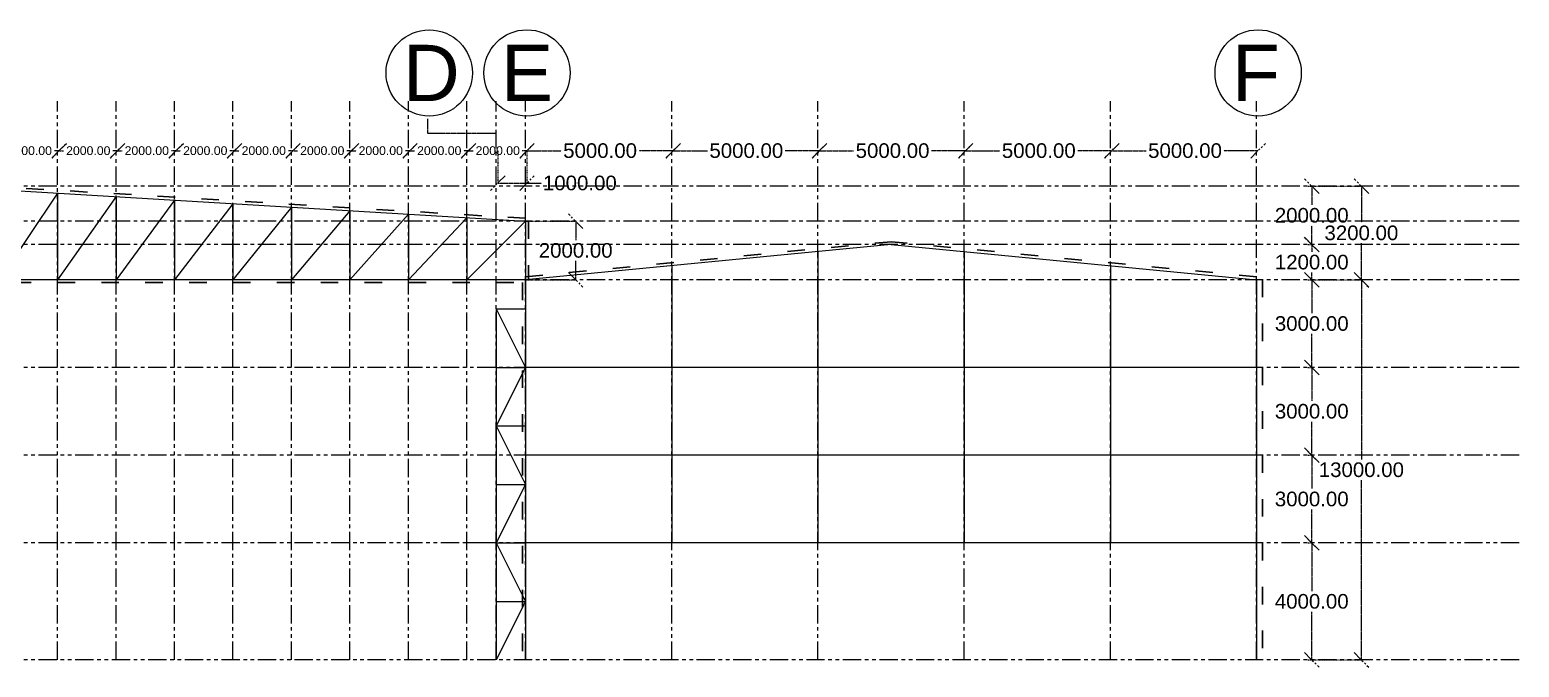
# Model space of a CAD drawing. Header units: inches. Extents: x 365522 to 1858437, y 226114 to 361132.
# Drawn here: x 590229 to 641156, y 243120 to 264917 of the extents above; entities that cross this region are included whole.
import ezdxf

# ---------------------------------------------------------------- set-up
doc = ezdxf.new("R2010")
doc.units = ezdxf.units.IN
doc.header["$MEASUREMENT"] = 0
doc.linetypes.add('ACAD_ISO03W100', pattern=[30, 12, -18])
doc.linetypes.add('PHANTOM2', pattern=[1.25, 0.625, -0.125, 0.125, -0.125, 0.125, -0.125])
for name, color, linetype in [('axis', 8, 'PHANTOM2'), ('bracing', 6, 'Continuous'), ('dimensions', 1, 'PHANTOM2'), ('initial layout', 7, 'Continuous'), ('text', 3, 'Continuous')]:
    doc.layers.add(name, color=color, linetype=linetype)
doc.styles.get("Standard").update_dxf_attribs({"font": 'arial.ttf'})
doc.dimstyles.new('Dim_1', dxfattribs={"dimtxt": 500, "dimasz": 500, "dimexe": 0.0625, "dimexo": 0.0625, "dimgap": 100, "dimtad": 0, "dimtih": 1, "dimtoh": 1, "dimzin": 0, "dimdsep": 46, "dimtxsty": 'Standard', "dimblk": 'OBLIQUE', "dimcen": 0.09, "dimclrd": 256, "dimclre": 256, "dimclrt": 256, "dimadec": 0, "dimazin": 0, "dimtfac": 1, "dimtofl": 0, "dimtmove": 0, "dimatfit": 3, "dimfxl": 1, "dimtfillclr": 256, "dimtolj": 1, "dimtzin": 0, "dimlwe": -1, "dimarcsym": 0})

# ---------------------------------------------------------------- blocks, each defined once
blk = doc.blocks.new('_Oblique')
at = {"color": 0, "linetype": 'ByBlock', "lineweight": -2}
blk.add_line((-0.5, -0.5), (0.5, 0.5), dxfattribs=at)
blk = doc.blocks.new('*D60')
at = {"layer": 'Defpoints', "color": 0, "transparency": 16777216}
for p in [(633924, 247370), (633924, 243370), (634062, 243370)]:
    blk.add_point(p, dxfattribs=at)
at = {"layer": 'dimensions', "linetype": 'ACAD_ISO03W100', "transparency": 16777216}
for p, q in [((633924, 247370), (634062, 247370)), ((633924, 243370), (634062, 243370))]:
    blk.add_line(p, q, dxfattribs=at)
at = {"layer": 'dimensions', "lineweight": -2, "transparency": 16777216}
for p, q in [((634062, 247370), (634062, 245726)), ((634062, 243370), (634062, 245015))]:
    blk.add_line(p, q, dxfattribs=at)
at = {"layer": 'dimensions', "lineweight": -2, "transparency": 16777216, "xscale": 500, "yscale": 500, "zscale": 500}
for p, rotation in [((634062, 247370), 90), ((634062, 243370), 270)]:
    blk.add_blockref('_Oblique', p, dxfattribs=dict(at, rotation=rotation))
at = {"layer": 'dimensions', "transparency": 16777216, "insert": (634062, 245370), "char_height": 500, "attachment_point": 5}
blk.add_mtext('\\A1;4000.00', dxfattribs=at)
blk = doc.blocks.new('*D61')
at = {"layer": 'Defpoints', "color": 0, "transparency": 16777216}
for p in [(633924, 250370), (633924, 247370), (634062, 247370)]:
    blk.add_point(p, dxfattribs=at)
at = {"layer": 'dimensions', "linetype": 'ACAD_ISO03W100', "transparency": 16777216}
for p, q in [((633924, 250370), (634062, 250370)), ((633924, 247370), (634062, 247370))]:
    blk.add_line(p, q, dxfattribs=at)
at = {"layer": 'dimensions', "lineweight": -2, "transparency": 16777216}
for p, q in [((634062, 250370), (634062, 249226)), ((634062, 247370), (634062, 248515))]:
    blk.add_line(p, q, dxfattribs=at)
at = {"layer": 'dimensions', "lineweight": -2, "transparency": 16777216, "xscale": 500, "yscale": 500, "zscale": 500}
for p, rotation in [((634062, 250370), 90), ((634062, 247370), 270)]:
    blk.add_blockref('_Oblique', p, dxfattribs=dict(at, rotation=rotation))
at = {"layer": 'dimensions', "transparency": 16777216, "insert": (634062, 248870), "char_height": 500, "attachment_point": 5}
blk.add_mtext('\\A1;3000.00', dxfattribs=at)
blk = doc.blocks.new('*D62')
at = {"layer": 'Defpoints', "color": 0, "transparency": 16777216}
for p in [(633924, 253370), (633924, 250370), (634062, 250370)]:
    blk.add_point(p, dxfattribs=at)
at = {"layer": 'dimensions', "linetype": 'ACAD_ISO03W100', "transparency": 16777216}
for p, q in [((633924, 253370), (634062, 253370)), ((633924, 250370), (634062, 250370))]:
    blk.add_line(p, q, dxfattribs=at)
at = {"layer": 'dimensions', "lineweight": -2, "transparency": 16777216}
for p, q in [((634062, 253370), (634062, 252226)), ((634062, 250370), (634062, 251515))]:
    blk.add_line(p, q, dxfattribs=at)
at = {"layer": 'dimensions', "lineweight": -2, "transparency": 16777216, "xscale": 500, "yscale": 500, "zscale": 500}
for p, rotation in [((634062, 253370), 90), ((634062, 250370), 270)]:
    blk.add_blockref('_Oblique', p, dxfattribs=dict(at, rotation=rotation))
at = {"layer": 'dimensions', "transparency": 16777216, "insert": (634062, 251870), "char_height": 500, "attachment_point": 5}
blk.add_mtext('\\A1;3000.00', dxfattribs=at)
blk = doc.blocks.new('*D63')
at = {"layer": 'Defpoints', "color": 0, "transparency": 16777216}
for p in [(633924, 256370), (633924, 253370), (634062, 253370)]:
    blk.add_point(p, dxfattribs=at)
at = {"layer": 'dimensions', "linetype": 'ACAD_ISO03W100', "transparency": 16777216}
for p, q in [((633924, 256370), (634062, 256370)), ((633924, 253370), (634062, 253370))]:
    blk.add_line(p, q, dxfattribs=at)
at = {"layer": 'dimensions', "lineweight": -2, "transparency": 16777216}
for p, q in [((634062, 256370), (634062, 255226)), ((634062, 253370), (634062, 254515))]:
    blk.add_line(p, q, dxfattribs=at)
at = {"layer": 'dimensions', "lineweight": -2, "transparency": 16777216, "xscale": 500, "yscale": 500, "zscale": 500}
for p, rotation in [((634062, 256370), 90), ((634062, 253370), 270)]:
    blk.add_blockref('_Oblique', p, dxfattribs=dict(at, rotation=rotation))
at = {"layer": 'dimensions', "transparency": 16777216, "insert": (634062, 254870), "char_height": 500, "attachment_point": 5}
blk.add_mtext('\\A1;3000.00', dxfattribs=at)
blk = doc.blocks.new('*D58')
at = {"layer": 'Defpoints', "color": 0, "transparency": 16777216}
for p in [(633924, 257570), (633924, 256370), (634062, 256370)]:
    blk.add_point(p, dxfattribs=at)
at = {"layer": 'dimensions', "linetype": 'ACAD_ISO03W100', "transparency": 16777216}
for p, q in [((633924, 257570), (634062, 257570)), ((633924, 256370), (634062, 256370))]:
    blk.add_line(p, q, dxfattribs=at)
at = {"layer": 'dimensions', "lineweight": -2, "transparency": 16777216}
for p, q in [((634062, 257570), (634062, 257326)), ((634062, 256370), (634062, 256615))]:
    blk.add_line(p, q, dxfattribs=at)
at = {"layer": 'dimensions', "lineweight": -2, "transparency": 16777216, "xscale": 500, "yscale": 500, "zscale": 500}
for p, rotation in [((634062, 257570), 90), ((634062, 256370), 270)]:
    blk.add_blockref('_Oblique', p, dxfattribs=dict(at, rotation=rotation))
at = {"layer": 'dimensions', "transparency": 16777216, "insert": (634062, 256970), "char_height": 500, "attachment_point": 5}
blk.add_mtext('\\A1;1200.00', dxfattribs=at)
blk = doc.blocks.new('*D59')
at = {"layer": 'Defpoints', "color": 0, "transparency": 16777216}
for p in [(633924, 259570), (633924, 257570), (634062, 257570)]:
    blk.add_point(p, dxfattribs=at)
at = {"layer": 'dimensions', "linetype": 'ACAD_ISO03W100', "transparency": 16777216}
for p, q in [((633924, 259570), (634062, 259570)), ((633924, 257570), (634062, 257570))]:
    blk.add_line(p, q, dxfattribs=at)
at = {"layer": 'dimensions', "lineweight": -2, "transparency": 16777216}
for p, q in [((634062, 259570), (634062, 258926)), ((634062, 257570), (634062, 258215))]:
    blk.add_line(p, q, dxfattribs=at)
at = {"layer": 'dimensions', "lineweight": -2, "transparency": 16777216, "xscale": 500, "yscale": 500, "zscale": 500}
for p, rotation in [((634062, 259570), 90), ((634062, 257570), 270)]:
    blk.add_blockref('_Oblique', p, dxfattribs=dict(at, rotation=rotation))
at = {"layer": 'dimensions', "transparency": 16777216, "insert": (634062, 258570), "char_height": 500, "attachment_point": 5}
blk.add_mtext('\\A1;2000.00', dxfattribs=at)
blk = doc.blocks.new('*D39')
at = {"layer": 'Defpoints', "color": 0, "transparency": 16777216}
for p in [(589229, 260782), (589229, 260782), (591229, 260782)]:
    blk.add_point(p, dxfattribs=at)
at = {"layer": 'dimensions', "linetype": 'ACAD_ISO03W100', "transparency": 16777216}
for p, q in [((589229, 260782), (589229, 260782)), ((591229, 260782), (591229, 260782))]:
    blk.add_line(p, q, dxfattribs=at)
at = {"layer": 'dimensions', "lineweight": -2, "transparency": 16777216}
for p, q in [((589229, 260782), (589387, 260782)), ((591229, 260782), (591070, 260782))]:
    blk.add_line(p, q, dxfattribs=at)
at = {"layer": 'dimensions', "lineweight": -2, "transparency": 16777216, "xscale": 500, "yscale": 500, "zscale": 500, "rotation": 180}
blk.add_blockref('_Oblique', (589229, 260782), dxfattribs=at)
at = {"layer": 'dimensions', "lineweight": -2, "transparency": 16777216, "xscale": 500, "yscale": 500, "zscale": 500}
blk.add_blockref('_Oblique', (591229, 260782), dxfattribs=at)
at = {"layer": 'dimensions', "transparency": 16777216, "insert": (590229, 260782), "char_height": 300, "attachment_point": 5}
blk.add_mtext('\\A1;2000.00', dxfattribs=at)
blk = doc.blocks.new('*D40')
at = {"layer": 'Defpoints', "color": 0, "transparency": 16777216}
for p in [(591229, 260782), (591229, 260782), (593229, 260782)]:
    blk.add_point(p, dxfattribs=at)
at = {"layer": 'dimensions', "linetype": 'ACAD_ISO03W100', "transparency": 16777216}
for p, q in [((591229, 260782), (591229, 260782)), ((593229, 260782), (593229, 260782))]:
    blk.add_line(p, q, dxfattribs=at)
at = {"layer": 'dimensions', "lineweight": -2, "transparency": 16777216}
for p, q in [((591229, 260782), (591387, 260782)), ((593229, 260782), (593070, 260782))]:
    blk.add_line(p, q, dxfattribs=at)
at = {"layer": 'dimensions', "lineweight": -2, "transparency": 16777216, "xscale": 500, "yscale": 500, "zscale": 500, "rotation": 180}
blk.add_blockref('_Oblique', (591229, 260782), dxfattribs=at)
at = {"layer": 'dimensions', "lineweight": -2, "transparency": 16777216, "xscale": 500, "yscale": 500, "zscale": 500}
blk.add_blockref('_Oblique', (593229, 260782), dxfattribs=at)
at = {"layer": 'dimensions', "transparency": 16777216, "insert": (592229, 260782), "char_height": 300, "attachment_point": 5}
blk.add_mtext('\\A1;2000.00', dxfattribs=at)
blk = doc.blocks.new('*D41')
at = {"layer": 'Defpoints', "color": 0, "transparency": 16777216}
for p in [(593229, 260782), (593229, 260782), (595229, 260782)]:
    blk.add_point(p, dxfattribs=at)
at = {"layer": 'dimensions', "linetype": 'ACAD_ISO03W100', "transparency": 16777216}
for p, q in [((593229, 260782), (593229, 260782)), ((595229, 260782), (595229, 260782))]:
    blk.add_line(p, q, dxfattribs=at)
at = {"layer": 'dimensions', "lineweight": -2, "transparency": 16777216}
for p, q in [((593229, 260782), (593387, 260782)), ((595229, 260782), (595070, 260782))]:
    blk.add_line(p, q, dxfattribs=at)
at = {"layer": 'dimensions', "lineweight": -2, "transparency": 16777216, "xscale": 500, "yscale": 500, "zscale": 500, "rotation": 180}
blk.add_blockref('_Oblique', (593229, 260782), dxfattribs=at)
at = {"layer": 'dimensions', "lineweight": -2, "transparency": 16777216, "xscale": 500, "yscale": 500, "zscale": 500}
blk.add_blockref('_Oblique', (595229, 260782), dxfattribs=at)
at = {"layer": 'dimensions', "transparency": 16777216, "insert": (594229, 260782), "char_height": 300, "attachment_point": 5}
blk.add_mtext('\\A1;2000.00', dxfattribs=at)
blk = doc.blocks.new('*D42')
at = {"layer": 'Defpoints', "color": 0, "transparency": 16777216}
for p in [(595229, 260782), (595229, 260782), (597229, 260782)]:
    blk.add_point(p, dxfattribs=at)
at = {"layer": 'dimensions', "linetype": 'ACAD_ISO03W100', "transparency": 16777216}
for p, q in [((595229, 260782), (595229, 260782)), ((597229, 260782), (597229, 260782))]:
    blk.add_line(p, q, dxfattribs=at)
at = {"layer": 'dimensions', "lineweight": -2, "transparency": 16777216}
for p, q in [((595229, 260782), (595387, 260782)), ((597229, 260782), (597070, 260782))]:
    blk.add_line(p, q, dxfattribs=at)
at = {"layer": 'dimensions', "lineweight": -2, "transparency": 16777216, "xscale": 500, "yscale": 500, "zscale": 500, "rotation": 180}
blk.add_blockref('_Oblique', (595229, 260782), dxfattribs=at)
at = {"layer": 'dimensions', "lineweight": -2, "transparency": 16777216, "xscale": 500, "yscale": 500, "zscale": 500}
blk.add_blockref('_Oblique', (597229, 260782), dxfattribs=at)
at = {"layer": 'dimensions', "transparency": 16777216, "insert": (596229, 260782), "char_height": 300, "attachment_point": 5}
blk.add_mtext('\\A1;2000.00', dxfattribs=at)
blk = doc.blocks.new('*D43')
at = {"layer": 'Defpoints', "color": 0, "transparency": 16777216}
for p in [(597229, 260782), (597229, 260782), (599229, 260782)]:
    blk.add_point(p, dxfattribs=at)
at = {"layer": 'dimensions', "linetype": 'ACAD_ISO03W100', "transparency": 16777216}
for p, q in [((597229, 260782), (597229, 260782)), ((599229, 260782), (599229, 260782))]:
    blk.add_line(p, q, dxfattribs=at)
at = {"layer": 'dimensions', "lineweight": -2, "transparency": 16777216}
for p, q in [((597229, 260782), (597387, 260782)), ((599229, 260782), (599070, 260782))]:
    blk.add_line(p, q, dxfattribs=at)
at = {"layer": 'dimensions', "lineweight": -2, "transparency": 16777216, "xscale": 500, "yscale": 500, "zscale": 500, "rotation": 180}
blk.add_blockref('_Oblique', (597229, 260782), dxfattribs=at)
at = {"layer": 'dimensions', "lineweight": -2, "transparency": 16777216, "xscale": 500, "yscale": 500, "zscale": 500}
blk.add_blockref('_Oblique', (599229, 260782), dxfattribs=at)
at = {"layer": 'dimensions', "transparency": 16777216, "insert": (598229, 260782), "char_height": 300, "attachment_point": 5}
blk.add_mtext('\\A1;2000.00', dxfattribs=at)
blk = doc.blocks.new('*D44')
at = {"layer": 'Defpoints', "color": 0, "transparency": 16777216}
for p in [(599229, 260782), (599229, 260782), (601229, 260782)]:
    blk.add_point(p, dxfattribs=at)
at = {"layer": 'dimensions', "linetype": 'ACAD_ISO03W100', "transparency": 16777216}
for p, q in [((599229, 260782), (599229, 260782)), ((601229, 260782), (601229, 260782))]:
    blk.add_line(p, q, dxfattribs=at)
at = {"layer": 'dimensions', "lineweight": -2, "transparency": 16777216}
for p, q in [((599229, 260782), (599387, 260782)), ((601229, 260782), (601070, 260782))]:
    blk.add_line(p, q, dxfattribs=at)
at = {"layer": 'dimensions', "lineweight": -2, "transparency": 16777216, "xscale": 500, "yscale": 500, "zscale": 500, "rotation": 180}
blk.add_blockref('_Oblique', (599229, 260782), dxfattribs=at)
at = {"layer": 'dimensions', "lineweight": -2, "transparency": 16777216, "xscale": 500, "yscale": 500, "zscale": 500}
blk.add_blockref('_Oblique', (601229, 260782), dxfattribs=at)
at = {"layer": 'dimensions', "transparency": 16777216, "insert": (600229, 260782), "char_height": 300, "attachment_point": 5}
blk.add_mtext('\\A1;2000.00', dxfattribs=at)
blk = doc.blocks.new('*D45')
at = {"layer": 'Defpoints', "color": 0, "transparency": 16777216}
for p in [(601229, 260782), (601229, 260782), (603229, 260782)]:
    blk.add_point(p, dxfattribs=at)
at = {"layer": 'dimensions', "linetype": 'ACAD_ISO03W100', "transparency": 16777216}
for p, q in [((601229, 260782), (601229, 260782)), ((603229, 260782), (603229, 260782))]:
    blk.add_line(p, q, dxfattribs=at)
at = {"layer": 'dimensions', "lineweight": -2, "transparency": 16777216}
for p, q in [((601229, 260782), (601387, 260782)), ((603229, 260782), (603070, 260782))]:
    blk.add_line(p, q, dxfattribs=at)
at = {"layer": 'dimensions', "lineweight": -2, "transparency": 16777216, "xscale": 500, "yscale": 500, "zscale": 500, "rotation": 180}
blk.add_blockref('_Oblique', (601229, 260782), dxfattribs=at)
at = {"layer": 'dimensions', "lineweight": -2, "transparency": 16777216, "xscale": 500, "yscale": 500, "zscale": 500}
blk.add_blockref('_Oblique', (603229, 260782), dxfattribs=at)
at = {"layer": 'dimensions', "transparency": 16777216, "insert": (602229, 260782), "char_height": 300, "attachment_point": 5}
blk.add_mtext('\\A1;2000.00', dxfattribs=at)
blk = doc.blocks.new('*D46')
at = {"layer": 'Defpoints', "color": 0, "transparency": 16777216}
for p in [(603229, 260782), (603229, 260782), (605229, 260782)]:
    blk.add_point(p, dxfattribs=at)
at = {"layer": 'dimensions', "linetype": 'ACAD_ISO03W100', "transparency": 16777216}
for p, q in [((603229, 260782), (603229, 260782)), ((605229, 260782), (605229, 260782))]:
    blk.add_line(p, q, dxfattribs=at)
at = {"layer": 'dimensions', "lineweight": -2, "transparency": 16777216}
for p, q in [((603229, 260782), (603387, 260782)), ((605229, 260782), (605070, 260782))]:
    blk.add_line(p, q, dxfattribs=at)
at = {"layer": 'dimensions', "lineweight": -2, "transparency": 16777216, "xscale": 500, "yscale": 500, "zscale": 500, "rotation": 180}
blk.add_blockref('_Oblique', (603229, 260782), dxfattribs=at)
at = {"layer": 'dimensions', "lineweight": -2, "transparency": 16777216, "xscale": 500, "yscale": 500, "zscale": 500}
blk.add_blockref('_Oblique', (605229, 260782), dxfattribs=at)
at = {"layer": 'dimensions', "transparency": 16777216, "insert": (604229, 260782), "char_height": 300, "attachment_point": 5}
blk.add_mtext('\\A1;2000.00', dxfattribs=at)
blk = doc.blocks.new('*D47')
at = {"layer": 'Defpoints', "color": 0, "transparency": 16777216}
for p in [(605229, 260782), (607229, 260782), (607229, 260782)]:
    blk.add_point(p, dxfattribs=at)
at = {"layer": 'dimensions', "lineweight": -2, "transparency": 16777216}
for p, q in [((605229, 260782), (605387, 260782)), ((607229, 260782), (607070, 260782))]:
    blk.add_line(p, q, dxfattribs=at)
at = {"layer": 'dimensions', "lineweight": -2, "transparency": 16777216, "xscale": 500, "yscale": 500, "zscale": 500, "rotation": 180}
blk.add_blockref('_Oblique', (605229, 260782), dxfattribs=at)
at = {"layer": 'dimensions', "lineweight": -2, "transparency": 16777216, "xscale": 500, "yscale": 500, "zscale": 500}
blk.add_blockref('_Oblique', (607229, 260782), dxfattribs=at)
at = {"layer": 'dimensions', "transparency": 16777216, "insert": (606229, 260782), "char_height": 300, "attachment_point": 5}
blk.add_mtext('\\A1;2000.00', dxfattribs=at)
blk = doc.blocks.new('*D122')
at = {"layer": 'Defpoints', "color": 0, "transparency": 16777216}
for p in [(633982, 256370), (633982, 243370), (635759, 243370)]:
    blk.add_point(p, dxfattribs=at)
at = {"layer": 'dimensions', "linetype": 'ACAD_ISO03W100', "transparency": 16777216}
for p, q in [((633982, 256370), (635759, 256370)), ((633982, 243370), (635759, 243370))]:
    blk.add_line(p, q, dxfattribs=at)
at = {"layer": 'dimensions', "lineweight": -2, "transparency": 16777216}
for p, q in [((635759, 256370), (635759, 250226)), ((635759, 243370), (635759, 249515))]:
    blk.add_line(p, q, dxfattribs=at)
at = {"layer": 'dimensions', "lineweight": -2, "transparency": 16777216, "xscale": 500, "yscale": 500, "zscale": 500}
for p, rotation in [((635759, 256370), 90), ((635759, 243370), 270)]:
    blk.add_blockref('_Oblique', p, dxfattribs=dict(at, rotation=rotation))
at = {"layer": 'dimensions', "transparency": 16777216, "insert": (635759, 249870), "char_height": 500, "attachment_point": 5}
blk.add_mtext('\\A1;13000.00', dxfattribs=at)
blk = doc.blocks.new('*D123')
at = {"layer": 'Defpoints', "color": 0, "transparency": 16777216}
for p in [(633982, 259570), (635759, 259570), (633982, 256370)]:
    blk.add_point(p, dxfattribs=at)
at = {"layer": 'dimensions', "linetype": 'ACAD_ISO03W100', "transparency": 16777216}
for p, q in [((633982, 259570), (635760, 259570)), ((633982, 256370), (635760, 256370))]:
    blk.add_line(p, q, dxfattribs=at)
at = {"layer": 'dimensions', "lineweight": -2, "transparency": 16777216}
for p, q in [((635759, 259570), (635759, 258326)), ((635759, 256370), (635759, 257615))]:
    blk.add_line(p, q, dxfattribs=at)
at = {"layer": 'dimensions', "lineweight": -2, "transparency": 16777216, "xscale": 500, "yscale": 500, "zscale": 500}
for p, rotation in [((635759, 259570), 90), ((635759, 256370), 270)]:
    blk.add_blockref('_Oblique', p, dxfattribs=dict(at, rotation=rotation))
at = {"layer": 'dimensions', "transparency": 16777216, "insert": (635759, 257970), "char_height": 500, "attachment_point": 5}
blk.add_mtext('\\A1;3200.00', dxfattribs=at)
blk = doc.blocks.new('*D203')
at = {"layer": 'Defpoints', "color": 0, "transparency": 16777216}
for p in [(607229, 260782), (612229, 260782), (612229, 260782)]:
    blk.add_point(p, dxfattribs=at)
at = {"layer": 'dimensions', "lineweight": -2, "transparency": 16777216}
for p, q in [((607229, 260782), (608398, 260782)), ((612229, 260782), (611060, 260782))]:
    blk.add_line(p, q, dxfattribs=at)
at = {"layer": 'dimensions', "lineweight": -2, "transparency": 16777216, "xscale": 500, "yscale": 500, "zscale": 500, "rotation": 180}
blk.add_blockref('_Oblique', (607229, 260782), dxfattribs=at)
at = {"layer": 'dimensions', "lineweight": -2, "transparency": 16777216, "xscale": 500, "yscale": 500, "zscale": 500}
blk.add_blockref('_Oblique', (612229, 260782), dxfattribs=at)
at = {"layer": 'dimensions', "transparency": 16777216, "insert": (609729, 260782), "char_height": 500, "attachment_point": 5}
blk.add_mtext('\\A1;5000.00', dxfattribs=at)
blk = doc.blocks.new('*D204')
at = {"layer": 'Defpoints', "color": 0, "transparency": 16777216}
for p in [(612229, 260782), (617229, 260782), (617229, 260782)]:
    blk.add_point(p, dxfattribs=at)
at = {"layer": 'dimensions', "lineweight": -2, "transparency": 16777216}
for p, q in [((612229, 260782), (613398, 260782)), ((617229, 260782), (616060, 260782))]:
    blk.add_line(p, q, dxfattribs=at)
at = {"layer": 'dimensions', "lineweight": -2, "transparency": 16777216, "xscale": 500, "yscale": 500, "zscale": 500, "rotation": 180}
blk.add_blockref('_Oblique', (612229, 260782), dxfattribs=at)
at = {"layer": 'dimensions', "lineweight": -2, "transparency": 16777216, "xscale": 500, "yscale": 500, "zscale": 500}
blk.add_blockref('_Oblique', (617229, 260782), dxfattribs=at)
at = {"layer": 'dimensions', "transparency": 16777216, "insert": (614729, 260782), "char_height": 500, "attachment_point": 5}
blk.add_mtext('\\A1;5000.00', dxfattribs=at)
blk = doc.blocks.new('*D205')
at = {"layer": 'Defpoints', "color": 0, "transparency": 16777216}
for p in [(617229, 260782), (622229, 260782), (622229, 260782)]:
    blk.add_point(p, dxfattribs=at)
at = {"layer": 'dimensions', "lineweight": -2, "transparency": 16777216}
for p, q in [((617229, 260782), (618398, 260782)), ((622229, 260782), (621060, 260782))]:
    blk.add_line(p, q, dxfattribs=at)
at = {"layer": 'dimensions', "lineweight": -2, "transparency": 16777216, "xscale": 500, "yscale": 500, "zscale": 500, "rotation": 180}
blk.add_blockref('_Oblique', (617229, 260782), dxfattribs=at)
at = {"layer": 'dimensions', "lineweight": -2, "transparency": 16777216, "xscale": 500, "yscale": 500, "zscale": 500}
blk.add_blockref('_Oblique', (622229, 260782), dxfattribs=at)
at = {"layer": 'dimensions', "transparency": 16777216, "insert": (619729, 260782), "char_height": 500, "attachment_point": 5}
blk.add_mtext('\\A1;5000.00', dxfattribs=at)
blk = doc.blocks.new('*D206')
at = {"layer": 'Defpoints', "color": 0, "transparency": 16777216}
for p in [(622229, 260782), (627229, 260782), (627229, 260782)]:
    blk.add_point(p, dxfattribs=at)
at = {"layer": 'dimensions', "lineweight": -2, "transparency": 16777216}
for p, q in [((622229, 260782), (623398, 260782)), ((627229, 260782), (626060, 260782))]:
    blk.add_line(p, q, dxfattribs=at)
at = {"layer": 'dimensions', "lineweight": -2, "transparency": 16777216, "xscale": 500, "yscale": 500, "zscale": 500, "rotation": 180}
blk.add_blockref('_Oblique', (622229, 260782), dxfattribs=at)
at = {"layer": 'dimensions', "lineweight": -2, "transparency": 16777216, "xscale": 500, "yscale": 500, "zscale": 500}
blk.add_blockref('_Oblique', (627229, 260782), dxfattribs=at)
at = {"layer": 'dimensions', "transparency": 16777216, "insert": (624729, 260782), "char_height": 500, "attachment_point": 5}
blk.add_mtext('\\A1;5000.00', dxfattribs=at)
blk = doc.blocks.new('*D207')
at = {"layer": 'Defpoints', "color": 0, "transparency": 16777216}
for p in [(627229, 260782), (632229, 260782), (632229, 260782)]:
    blk.add_point(p, dxfattribs=at)
at = {"layer": 'dimensions', "lineweight": -2, "transparency": 16777216}
for p, q in [((627229, 260782), (628398, 260782)), ((632229, 260782), (631060, 260782))]:
    blk.add_line(p, q, dxfattribs=at)
at = {"layer": 'dimensions', "lineweight": -2, "transparency": 16777216, "xscale": 500, "yscale": 500, "zscale": 500, "rotation": 180}
blk.add_blockref('_Oblique', (627229, 260782), dxfattribs=at)
at = {"layer": 'dimensions', "lineweight": -2, "transparency": 16777216, "xscale": 500, "yscale": 500, "zscale": 500}
blk.add_blockref('_Oblique', (632229, 260782), dxfattribs=at)
at = {"layer": 'dimensions', "transparency": 16777216, "insert": (629729, 260782), "char_height": 500, "attachment_point": 5}
blk.add_mtext('\\A1;5000.00', dxfattribs=at)
blk = doc.blocks.new('*D209')
at = {"layer": 'Defpoints', "color": 0, "transparency": 16777216}
for p in [(606229, 260782), (607229, 260782), (607229, 259675)]:
    blk.add_point(p, dxfattribs=at)
at = {"layer": 'dimensions', "linetype": 'ACAD_ISO03W100', "transparency": 16777216}
for p, q in [((606229, 260782), (606229, 259675)), ((607229, 260782), (607229, 259675))]:
    blk.add_line(p, q, dxfattribs=at)
at = {"layer": 'dimensions', "lineweight": -2, "transparency": 16777216}
for p, q in [((606229, 259675), (607229, 259675)), ((607229, 259675), (607729, 259675))]:
    blk.add_line(p, q, dxfattribs=at)
at = {"layer": 'dimensions', "lineweight": -2, "transparency": 16777216, "xscale": 500, "yscale": 500, "zscale": 500, "rotation": 180}
blk.add_blockref('_Oblique', (606229, 259675), dxfattribs=at)
at = {"layer": 'dimensions', "lineweight": -2, "transparency": 16777216, "xscale": 500, "yscale": 500, "zscale": 500}
blk.add_blockref('_Oblique', (607229, 259675), dxfattribs=at)
at = {"layer": 'dimensions', "transparency": 16777216, "insert": (609036, 259675), "char_height": 500, "attachment_point": 5}
blk.add_mtext('\\A1;1000.00', dxfattribs=at)
blk = doc.blocks.new('*D257')
at = {"layer": 'Defpoints', "color": 0, "transparency": 16777216}
for p in [(607177, 258370), (607177, 256370), (608894, 256370)]:
    blk.add_point(p, dxfattribs=at)
at = {"layer": 'dimensions', "linetype": 'ACAD_ISO03W100', "transparency": 16777216}
for p, q in [((607177, 258370), (608894, 258370)), ((607177, 256370), (608894, 256370))]:
    blk.add_line(p, q, dxfattribs=at)
at = {"layer": 'dimensions', "lineweight": -2, "transparency": 16777216}
for p, q in [((608894, 258370), (608894, 257726)), ((608894, 256370), (608894, 257015))]:
    blk.add_line(p, q, dxfattribs=at)
at = {"layer": 'dimensions', "lineweight": -2, "transparency": 16777216, "xscale": 500, "yscale": 500, "zscale": 500}
for p, rotation in [((608894, 258370), 90), ((608894, 256370), 270)]:
    blk.add_blockref('_Oblique', p, dxfattribs=dict(at, rotation=rotation))
at = {"layer": 'dimensions', "transparency": 16777216, "insert": (608894, 257370), "char_height": 500, "attachment_point": 5}
blk.add_mtext('\\A1;2000.00', dxfattribs=at)

msp = doc.modelspace()

# ---------------------------------------------------------------- linework, layer by layer
at = {"layer": 'axis', "ltscale": 1000}
for p, q in [((591176.999, 243370.366), (591176.999, 262480.799)), ((591176.999, 243370.366), (591176.999, 262480.799)), ((591176.999, 243370.366), (591176.999, 262480.799)), ((593176.999, 243370.366), (593176.999, 262480.799)), ((593176.999, 243370.366), (593176.999, 262480.799)), ((593176.999, 243370.366), (593176.999, 262480.799)), ((595176.999, 243370.366), (595176.999, 262480.799)), ((595176.999, 243370.366), (595176.999, 262480.799)), ((595176.999, 243370.366), (595176.999, 262480.799)), ((597176.999, 243370.366), (597176.999, 262480.799)), ((597176.999, 243370.366), (597176.999, 262480.799)), ((597176.999, 243370.366), (597176.999, 262480.799)), ((599176.999, 243370.366), (599176.999, 262480.799)), ((599176.999, 243370.366), (599176.999, 262480.799)), ((599176.999, 243370.366), (599176.999, 262480.799)), ((601176.999, 243370.366), (601176.999, 262480.799)), ((601176.999, 243370.366), (601176.999, 262480.799)), ((601176.999, 243370.366), (601176.999, 262480.799)), ((603176.999, 243370.366), (603176.999, 262480.799)), ((603176.999, 243370.366), (603176.999, 262480.799)), ((603176.999, 243370.366), (603176.999, 262480.799)), ((605176.999, 243370.366), (605176.999, 262480.799)), ((605176.999, 243370.366), (605176.999, 262480.799)), ((605176.999, 243370.366), (605176.999, 262480.799)), ((606176.999, 243370.366), (606176.999, 262480.799)), ((607176.999, 243370.366), (607176.999, 262480.799)), ((612176.999, 243370.366), (612176.999, 262480.799)), ((617176.999, 243370.366), (617176.999, 262480.799)), ((622176.999, 243370.366), (622176.999, 262480.799)), ((627176.999, 243370.366), (627176.999, 262480.799)), ((632176.999, 243370.366), (632176.999, 262480.799)), ((641155.804, 259570.366), (534944.249, 259570.366)), ((641155.804, 258370.366), (534944.249, 258370.366)), ((641155.804, 257570.366), (534944.249, 257570.366)), ((641155.804, 256370.366), (534944.249, 256370.366)), ((641155.804, 253370.366), (534944.249, 253370.366)), ((641155.804, 250370.366), (534944.249, 250370.366)), ((641155.804, 247370.366), (534944.249, 247370.366)), ((641155.804, 243370.366), (534944.249, 243370.366))]:
    msp.add_line(p, q, dxfattribs=at)
at = {"layer": 'axis'}
for p, q in [((603835.003, 261370.43), (603835.003, 261870.43)), ((606176.999, 261370.43), (603835.003, 261370.43)), ((606176.999, 260870.43), (606176.999, 261370.43))]:
    msp.add_line(p, q, dxfattribs=at)
at = {"layer": 'bracing', "linetype": 'ACAD_ISO03W100', "lineweight": 30, "ltscale": 50}
for p, q in [((607176.999, 258470.366), (587176.999, 259670.366)), ((607276.999, 258370.366), (607276.999, 256370.366)), ((607176.999, 256470.366), (619676.999, 257670.366)), ((632176.999, 256470.366), (619676.999, 257670.366)), ((567176.999, 256270.366), (607176.999, 256270.366)), ((607076.999, 256270.366), (607076.999, 243370.366)), ((632376.999, 256370.366), (632376.999, 243370.366))]:
    msp.add_line(p, q, dxfattribs=at)
at = {"layer": 'initial layout'}
for p, q in [((587176.999, 259570.366), (607176.999, 258370.366)), ((591176.999, 259330.366), (589176.999, 256370.366)), ((591176.999, 259330.366), (591176.999, 256370.366)), ((593176.999, 259210.366), (591176.999, 256370.366)), ((593176.999, 259210.366), (593176.999, 256370.366)), ((595176.999, 259090.366), (593176.999, 256370.366)), ((595176.999, 259090.366), (595176.999, 256370.366)), ((597176.999, 258970.366), (595176.999, 256370.366)), ((597176.999, 258970.366), (597176.999, 256370.366)), ((599176.999, 258850.366), (597176.999, 256370.366)), ((599176.999, 258850.366), (599176.999, 256370.366)), ((601176.999, 258730.366), (599176.999, 256370.366)), ((601176.999, 258730.366), (601176.999, 256370.366)), ((603176.999, 258610.366), (601176.999, 256370.366)), ((603176.999, 258610.366), (603176.999, 256370.366)), ((605176.999, 258490.366), (603176.999, 256370.366)), ((605176.999, 258490.366), (605176.999, 256370.366)), ((607176.999, 258370.366), (605176.999, 256370.366)), ((607176.999, 258370.366), (607176.999, 256370.366)), ((619676.999, 257570.366), (607176.999, 256370.366)), ((617176.999, 257330.366), (617176.999, 247370.366)), ((617176.999, 257330.366), (617176.999, 247370.366)), ((619676.999, 257570.366), (632176.999, 256370.366)), ((622176.999, 257330.366), (622176.999, 247370.366)), ((622176.999, 257330.366), (622176.999, 247370.366)), ((612176.999, 256850.366), (612176.999, 247370.366)), ((612176.999, 256850.366), (612176.999, 247370.366)), ((627176.999, 256850.366), (627176.999, 247370.366)), ((627176.999, 256850.366), (627176.999, 247370.366)), ((607176.999, 256370.366), (567176.999, 256370.366)), ((607176.999, 256370.366), (607176.999, 243370.366)), ((632176.999, 256370.366), (632176.999, 243370.366)), ((606176.999, 255370.366), (607176.999, 253370.366)), ((606176.999, 255370.366), (607176.999, 255370.366)), ((606176.999, 255370.366), (606176.999, 243370.366)), ((606176.999, 253370.366), (607176.999, 253370.366)), ((607176.999, 253370.366), (606176.999, 251370.366)), ((632176.999, 253370.366), (607176.999, 253370.366)), ((606176.999, 251370.366), (607176.999, 251370.366)), ((606176.999, 251370.366), (607176.999, 249370.366)), ((632176.999, 250370.366), (607176.999, 250370.366)), ((606176.999, 249370.366), (607176.999, 249370.366)), ((607176.999, 249370.366), (606176.999, 247370.366)), ((606176.999, 247370.366), (605176.999, 247370.366)), ((606176.999, 247370.366), (607176.999, 247370.366)), ((606176.999, 247370.366), (607176.999, 245370.366)), ((632176.999, 247370.366), (607176.999, 247370.366)), ((606176.999, 245370.366), (607176.999, 245370.366)), ((607176.999, 245370.366), (606176.999, 243370.366))]:
    msp.add_line(p, q, dxfattribs=at)
at = {"layer": 'text'}
for centre in [(603886.75, 263441.503), (607228.76, 263442.003), (632228.746, 263441.99)]:
    msp.add_circle(centre, 1474.557, dxfattribs=at)

# ---------------------------------------------------------------- texts
for s, p in [('D', (602990.714, 262479.871)), ('E', (606332.724, 262480.371)), ('F', (631332.71, 262480.358))]:
    msp.add_text(s, height=1923.263, dxfattribs=at).set_placement(p)

# ---------------------------------------------------------------- dimensions: what is measured, and where the dimension line sits
at = {"layer": 'dimensions'}
for base, p1, p2, picture, middle in [((589228.746, 260781.828), (591228.746, 260781.828), (589228.746, 260781.828), '*D39', (590228.746, 260781.828)), ((591228.746, 260781.828), (593228.746, 260781.828), (591228.746, 260781.828), '*D40', (592228.746, 260781.828)), ((593228.746, 260781.828), (595228.746, 260781.828), (593228.746, 260781.828), '*D41', (594228.746, 260781.828)), ((595228.746, 260781.828), (597228.746, 260781.828), (595228.746, 260781.828), '*D42', (596228.746, 260781.828)), ((597228.746, 260781.828), (599228.746, 260781.828), (597228.746, 260781.828), '*D43', (598228.746, 260781.828)), ((599228.746, 260781.828), (601228.746, 260781.828), (599228.746, 260781.828), '*D44', (600228.746, 260781.828)), ((601228.746, 260781.828), (603228.746, 260781.828), (601228.746, 260781.828), '*D45', (602228.746, 260781.828)), ((603228.746, 260781.828), (605228.746, 260781.828), (603228.746, 260781.828), '*D46', (604228.746, 260781.828)), ((607228.746, 260781.828), (605228.746, 260781.828), (607228.746, 260781.828), '*D47', (606228.746, 260781.828))]:
    dim = msp.add_linear_dim(base=base, p1=p1, p2=p2, dimstyle='Dim_1', override={"dimtxt": 300}, dxfattribs=at)
    dim.commit()
    dim.dimension.update_dxf_attribs({"geometry": picture, "text_midpoint": middle})
for base, p1, p2, picture, middle in [((607228.746, 259675.155), (606228.746, 260781.828), (607228.746, 260781.828), '*D209', (609036.454, 259675.155)), ((612228.746, 260781.828), (607228.746, 260781.828), (612228.746, 260781.828), '*D203', (609728.746, 260781.828)), ((617228.746, 260781.828), (612228.746, 260781.828), (617228.746, 260781.828), '*D204', (614728.746, 260781.828)), ((622228.746, 260781.828), (617228.746, 260781.828), (622228.746, 260781.828), '*D205', (619728.746, 260781.828)), ((627228.746, 260781.828), (622228.746, 260781.828), (627228.746, 260781.828), '*D206', (624728.746, 260781.828)), ((632228.746, 260781.828), (627228.746, 260781.828), (632228.746, 260781.828), '*D207', (629728.746, 260781.828))]:
    dim = msp.add_linear_dim(base=base, p1=p1, p2=p2, dimstyle='Dim_1', dxfattribs=at)
    dim.commit()
    dim.dimension.update_dxf_attribs({"geometry": picture, "text_midpoint": middle})
for base, p1, p2, angle, picture, middle in [((634061.952, 257570.366), (633923.871, 259570.366), (633923.871, 257570.366), 270, '*D59', (634061.952, 258570.366)), ((635759.469, 259570.366), (633981.661, 256370.366), (633981.661, 259570.366), 90, '*D123', (635759.469, 257970.366)), ((608894.313, 256370.366), (607176.999, 258370.366), (607176.999, 256370.366), 90, '*D257', (608894.313, 257370.366)), ((634061.952, 256370.366), (633923.871, 257570.366), (633923.871, 256370.366), 270, '*D58', (634061.952, 256970.366)), ((634061.952, 253370.366), (633923.871, 256370.366), (633923.871, 253370.366), 270, '*D63', (634061.952, 254870.366)), ((635759.407, 243370.366), (633981.661, 256370.366), (633981.661, 243370.366), 90, '*D122', (635759.407, 249870.366)), ((634061.952, 250370.366), (633923.871, 253370.366), (633923.871, 250370.366), 270, '*D62', (634061.952, 251870.366)), ((634061.952, 247370.366), (633923.871, 250370.366), (633923.871, 247370.366), 270, '*D61', (634061.952, 248870.366)), ((634061.952, 243370.366), (633923.871, 247370.366), (633923.871, 243370.366), 270, '*D60', (634061.952, 245370.366))]:
    dim = msp.add_linear_dim(base=base, p1=p1, p2=p2, angle=angle, dimstyle='Dim_1', dxfattribs=at)
    dim.commit()
    dim.dimension.update_dxf_attribs({"geometry": picture, "text_midpoint": middle})

doc.saveas('drawing.dxf')
